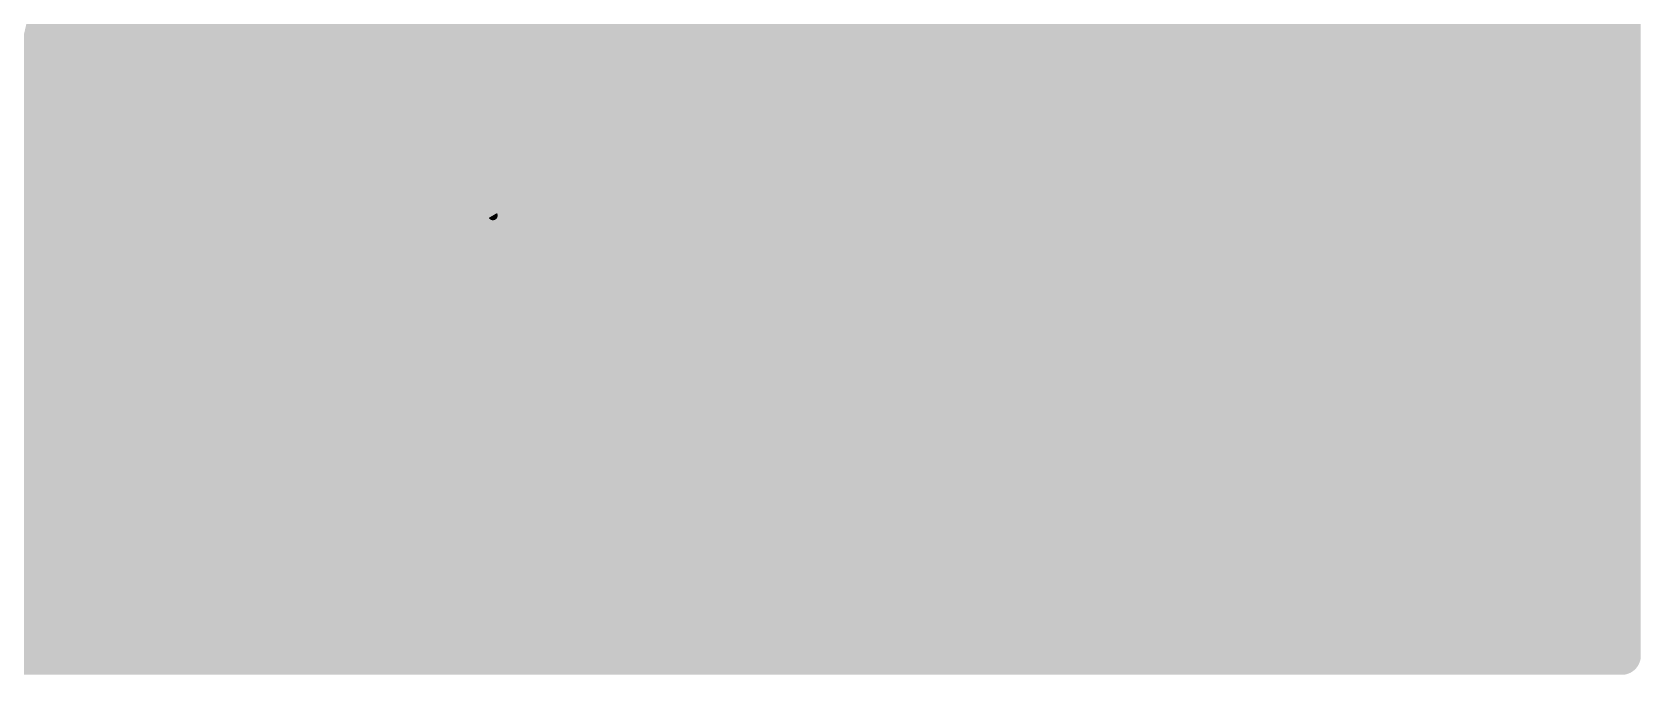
# Model space of a CAD drawing. Extents: x -119 to 11, y -11 to 11.
# Drawn here: x 2.55 to 11.1, y -11.1 to -7.69 of the extents above; entities that cross this region are included whole.
import ezdxf

# ---------------------------------------------------------------- set-up
doc = ezdxf.new("R2010")
doc.units = 0
for name, color, linetype in [('1', 12, 'CONTINUOUS'), ('20', 53, 'CONTINUOUS'), ('29', 40, 'CONTINUOUS'), ('31', 253, 'CONTINUOUS'), ('47', 4, 'CONTINUOUS'), ('51', 53, 'CONTINUOUS')]:
    doc.layers.add(name, color=color, linetype=linetype)

# ---------------------------------------------------------------- blocks, each defined once
blk = doc.blocks.new('RECT508000X304800R75')
at = {"const_width": 0.7144}
blk.add_lwpolyline([(1.2303, -0.2381), (1.2303, 0.2381, 0.4142), (0.8731, 0.5953), (-0.8731, 0.5953, 0.4142), (-1.2303, 0.2381), (-1.2303, -0.2381, 0.4142), (-0.8731, -0.5953), (0.8731, -0.5953, 0.4142)], format="xyb", close=True, dxfattribs=at)
blk.add_solid([(-0.8985, -0.2635), (0.8985, -0.2635), (-0.8985, 0.2635), (0.8985, 0.2635)])
blk = doc.blocks.new('RECT540512X337312R75')
at = {"const_width": 0.7906}
blk.add_lwpolyline([(1.2938, -0.2635), (1.2938, 0.2635, 0.4142), (0.8985, 0.6588), (-0.8985, 0.6588, 0.4142), (-1.2938, 0.2635), (-1.2938, -0.2635, 0.4142), (-0.8985, -0.6588), (0.8985, -0.6588, 0.4142)], format="xyb", close=True, dxfattribs=at)
blk.add_solid([(-0.9239, -0.2889), (0.9239, -0.2889), (-0.9239, 0.2889), (0.9239, 0.2889)])

msp = doc.modelspace()

# ---------------------------------------------------------------- linework, layer by layer
at = {"layer": '20', "const_width": 0.2032}
msp.add_lwpolyline([(0, -10, 1), (0, 10, 1), (0, -10)], format="xyb", dxfattribs=at)
at = {"layer": '29', "const_width": 0.2032}
for points in [[(11, 0), (11, -11)], [(2.5913, -7.8529), (2.679, -7.4505)], [(2.6199, -7.7216), (11, -7.7216)], [(2.4434, -8.2373), (2.5913, -7.8529)], [(2.5636, -7.9248), (11, -7.9248)], [(2.4854, -8.128), (11, -8.128)], [(2.3896, -8.3312), (11, -8.3312)], [(2.2732, -8.5344), (11, -8.5344)], [(2.1248, -8.7376), (11, -8.7376)], [(1.956, -8.9408), (11, -8.9408)], [(1.7358, -9.144), (11, -9.144)], [(1.4548, -9.3472), (11, -9.3472)], [(1.0732, -9.5504), (11, -9.5504)], [(0.3719, -9.7536), (11, -9.7536)], [(-0.0663, -9.9568), (11, -9.9568)], [(-0.0534, -10.16), (11, -10.16)], [(-0.0405, -10.3632), (11, -10.3632)], [(-0.0276, -10.5664), (11, -10.5664)], [(-0.0147, -10.7696), (11, -10.7696)], [(-0.0017, -10.9728), (11, -10.9728)], [(11, -11), (0, -11)]]:
    msp.add_lwpolyline(points, dxfattribs=at)
at = {"layer": '29'}
for points, const_width in [([(0.0254, -9.8552, 0.4142), (2.667, -7.112)], 0.2032), ([(2.6199, -7.6708, 1), (2.6199, -7.7724)], 0.1016), ([(11, -7.7724, 1), (11, -7.6708)], 0.1016), ([(2.6387, -7.8712, 1), (2.5439, -7.8347)], 0.1016), ([(2.5636, -7.874, 1), (2.5636, -7.9756)], 0.1016), ([(2.5417, -7.8421, 1), (2.6409, -7.8637)], 0.1016), ([(11, -7.9756, 1), (11, -7.874)], 0.1016), ([(11, -8.1788, 1), (11, -8.0772)], 0.1016), ([(11, -8.382, 1), (11, -8.2804)], 0.1016), ([(11, -8.5852, 1), (11, -8.4836)], 0.1016), ([(11, -8.7884, 1), (11, -8.6868)], 0.1016), ([(11, -8.9916, 1), (11, -8.89)], 0.1016), ([(11, -9.1948, 1), (11, -9.0932)], 0.1016), ([(11, -9.398, 1), (11, -9.2964)], 0.1016), ([(11, -9.6012, 1), (11, -9.4996)], 0.1016), ([(11, -9.8044, 1), (11, -9.7028)], 0.1016), ([(11, -10.0076, 1), (11, -9.906)], 0.1016), ([(11, -10.2108, 1), (11, -10.1092)], 0.1016), ([(11, -10.414, 1), (11, -10.3124)], 0.1016), ([(11, -10.6172, 1), (11, -10.5156)], 0.1016), ([(11, -10.8204, 1), (11, -10.7188)], 0.1016), ([(11, -11.0236, 1), (11, -10.922)], 0.1016), ([(11, -11.0508, 1), (11, -10.9492)], 0.1016), ([(10.9492, -11, 1), (11.0508, -11)], 0.1016)]:
    msp.add_lwpolyline(points, format="xyb", dxfattribs=dict(at, const_width=const_width))
at = {"layer": '47', "const_width": 0.0508}
msp.add_lwpolyline([(0, 0), (5, -8.66)], dxfattribs=at)
at = {"layer": '47', "const_width": 0.0254}
msp.add_lwpolyline([(4.989, -8.6664, 1), (5.011, -8.6536)], format="xyb", dxfattribs=at)
at = {"layer": '51', "const_width": 0.127}
for points in [[(3.81, -4.699), (3.81, -8.001)], [(3.81, -8.001), (-3.81, -8.001)]]:
    msp.add_lwpolyline(points, dxfattribs=at)
at = {"layer": '51', "const_width": 0.0635}
for points in [[(3.81, -8.0328, 1), (3.81, -7.9693)], [(3.7782, -8.001, 1), (3.8418, -8.001)]]:
    msp.add_lwpolyline(points, format="xyb", dxfattribs=at)

# ---------------------------------------------------------------- block references
at = {"layer": '1', "rotation": 90}
msp.add_blockref('RECT508000X304800R75', (4.191, -6.35), dxfattribs=at)
at = {"layer": '29', "rotation": 90}
msp.add_blockref('RECT540512X337312R75', (4.191, -6.35), dxfattribs=at)
at = {"layer": '31', "rotation": 90}
msp.add_blockref('RECT508000X304800R75', (4.191, -6.35), dxfattribs=at)

doc.saveas('drawing.dxf')
